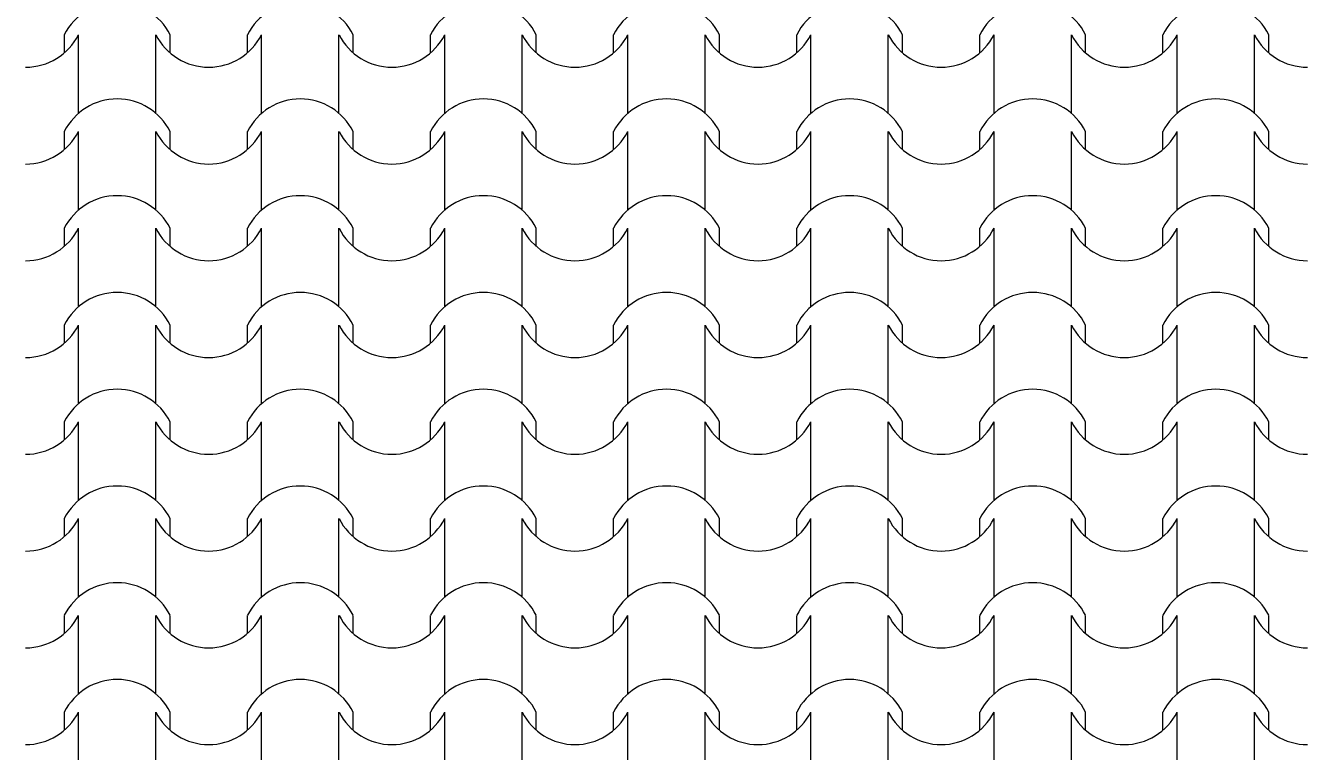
# Model space of a CAD drawing. Header units: feet. Extents: x 2791058 to 2855058, y -67651 to -26651.
# Drawn here: x 2814498 to 2818480, y -53667 to -51412 of the extents above; entities that cross this region are included whole.
import ezdxf

# ---------------------------------------------------------------- set-up
doc = ezdxf.new("R2010")
doc.units = ezdxf.units.FT
doc.header["$MEASUREMENT"] = 0
doc.layers.add('Dimensioning - General', color=7, linetype='Continuous')
doc.layers.add('Dimensioning - General_Pen_No__1', color=7, linetype='Continuous', lineweight=0)
doc.layers.add('Structural - Bearing_Pen_No__82', color=7, linetype='Continuous', lineweight=0, true_color=0xaaaaaa)
doc.styles.add('GENERATED_STYLE_2', font='arial.ttf')
doc.dimstyles.new('GENERATED_STYLE__2', dxfattribs={"dimtxt": 250, "dimasz": 190, "dimexe": 0.18, "dimexo": 3, "dimgap": 0.09, "dimtad": 1, "dimtih": 1, "dimtoh": 1, "dimlfac": 0.001, "dimzin": 0, "dimdsep": 46, "dimtxsty": 'GENERATED_STYLE_2', "dimblk": 'ARROWHEAD_2', "dimblk1": 'ARROWHEAD_2', "dimblk2": 'ARROWHEAD_2', "dimcen": 0.09, "dimclrd": 7, "dimclre": 7, "dimclrt": 7, "dimadec": 0, "dimazin": 0, "dimtfac": 1, "dimtdec": 4, "dimtmove": 0, "dimatfit": 3, "dimfxl": 1, "dimtolj": 1, "dimtzin": 0, "dimarcsym": 0})

# ---------------------------------------------------------------- blocks, each defined once
blk = doc.blocks.new('*X2', base_point=(2247653.8, -76425))
at = {"layer": 'Structural - Bearing_Pen_No__82', "color": 253, "linetype": 'Continuous', "lineweight": 0, "true_color": 0xaaaaaa}
for p, q in [((2814617.8, -51496), (2814617.8, -51440)), ((2814661.8, -51561.9), (2814661.8, -51440)), ((2814902.2, -51561.9), (2814902.2, -51440)), ((2814946.3, -51496), (2814946.3, -51440)), ((2815186.7, -51496), (2815186.7, -51440)), ((2815230.7, -51561.9), (2815230.7, -51440)), ((2815471.2, -51561.9), (2815471.2, -51440)), ((2815515.2, -51496), (2815515.2, -51440)), ((2815755.7, -51496), (2815755.7, -51440)), ((2815799.7, -51561.9), (2815799.7, -51440)), ((2816040.2, -51561.9), (2816040.2, -51440)), ((2816084.2, -51496), (2816084.2, -51440)), ((2816324.6, -51496), (2816324.6, -51440)), ((2816368.7, -51561.9), (2816368.7, -51440)), ((2816609.1, -51561.9), (2816609.1, -51440)), ((2816653.1, -51496), (2816653.1, -51440)), ((2816893.6, -51496), (2816893.6, -51440)), ((2816937.6, -51561.9), (2816937.6, -51440)), ((2817178.1, -51561.9), (2817178.1, -51440)), ((2817222.1, -51496), (2817222.1, -51440)), ((2817462.6, -51496), (2817462.6, -51440)), ((2817506.6, -51561.9), (2817506.6, -51440)), ((2817747, -51561.9), (2817747, -51440)), ((2817791.1, -51496), (2817791.1, -51440)), ((2818031.5, -51496), (2818031.5, -51440)), ((2818075.5, -51561.9), (2818075.5, -51440)), ((2818316, -51561.9), (2818316, -51440)), ((2818360, -51496), (2818360, -51440)), ((2814661.8, -51683.8), (2814661.8, -51561.9)), ((2814902.2, -51683.8), (2814902.2, -51561.9)), ((2815230.7, -51683.8), (2815230.7, -51561.9)), ((2815471.2, -51683.8), (2815471.2, -51561.9)), ((2815799.7, -51683.8), (2815799.7, -51561.9)), ((2816040.2, -51683.8), (2816040.2, -51561.9)), ((2816368.7, -51683.8), (2816368.7, -51561.9)), ((2816609.1, -51683.8), (2816609.1, -51561.9)), ((2816937.6, -51683.8), (2816937.6, -51561.9)), ((2817178.1, -51683.8), (2817178.1, -51561.9)), ((2817506.6, -51683.8), (2817506.6, -51561.9)), ((2817747, -51683.8), (2817747, -51561.9)), ((2818075.5, -51683.8), (2818075.5, -51561.9)), ((2818316, -51683.8), (2818316, -51561.9)), ((2814617.8, -51796.7), (2814617.8, -51740.6)), ((2814661.8, -51862.6), (2814661.8, -51740.6)), ((2814902.2, -51862.6), (2814902.2, -51740.6)), ((2814946.3, -51796.7), (2814946.3, -51740.6)), ((2815186.7, -51796.7), (2815186.7, -51740.6)), ((2815230.7, -51862.6), (2815230.7, -51740.6)), ((2815471.2, -51862.6), (2815471.2, -51740.6)), ((2815515.2, -51796.7), (2815515.2, -51740.6)), ((2815755.7, -51796.7), (2815755.7, -51740.6)), ((2815799.7, -51862.6), (2815799.7, -51740.6)), ((2816040.2, -51862.6), (2816040.2, -51740.6)), ((2816084.2, -51796.7), (2816084.2, -51740.6)), ((2816324.6, -51796.7), (2816324.6, -51740.6)), ((2816368.7, -51862.6), (2816368.7, -51740.6)), ((2816609.1, -51862.6), (2816609.1, -51740.6)), ((2816653.1, -51796.7), (2816653.1, -51740.6)), ((2816893.6, -51796.7), (2816893.6, -51740.6)), ((2816937.6, -51862.6), (2816937.6, -51740.6)), ((2817178.1, -51862.6), (2817178.1, -51740.6)), ((2817222.1, -51796.7), (2817222.1, -51740.6)), ((2817462.6, -51796.7), (2817462.6, -51740.6)), ((2817506.6, -51862.6), (2817506.6, -51740.6)), ((2817747, -51862.6), (2817747, -51740.6)), ((2817791.1, -51796.7), (2817791.1, -51740.6)), ((2818031.5, -51796.7), (2818031.5, -51740.6)), ((2818075.5, -51862.6), (2818075.5, -51740.6)), ((2818316, -51862.6), (2818316, -51740.6)), ((2818360, -51796.7), (2818360, -51740.6)), ((2814661.8, -51984.5), (2814661.8, -51862.6)), ((2814902.2, -51984.5), (2814902.2, -51862.6)), ((2815230.7, -51984.5), (2815230.7, -51862.6)), ((2815471.2, -51984.5), (2815471.2, -51862.6)), ((2815799.7, -51984.5), (2815799.7, -51862.6)), ((2816040.2, -51984.5), (2816040.2, -51862.6)), ((2816368.7, -51984.5), (2816368.7, -51862.6)), ((2816609.1, -51984.5), (2816609.1, -51862.6)), ((2816937.6, -51984.5), (2816937.6, -51862.6)), ((2817178.1, -51984.5), (2817178.1, -51862.6)), ((2817506.6, -51984.5), (2817506.6, -51862.6)), ((2817747, -51984.5), (2817747, -51862.6)), ((2818075.5, -51984.5), (2818075.5, -51862.6)), ((2818316, -51984.5), (2818316, -51862.6)), ((2814617.8, -52097.4), (2814617.8, -52041.3)), ((2814661.8, -52163.3), (2814661.8, -52041.3)), ((2814902.2, -52163.3), (2814902.2, -52041.3)), ((2814946.3, -52097.4), (2814946.3, -52041.3)), ((2815186.7, -52097.4), (2815186.7, -52041.3)), ((2815230.7, -52163.3), (2815230.7, -52041.3)), ((2815471.2, -52163.3), (2815471.2, -52041.3)), ((2815515.2, -52097.4), (2815515.2, -52041.3)), ((2815755.7, -52097.4), (2815755.7, -52041.3)), ((2815799.7, -52163.3), (2815799.7, -52041.3)), ((2816040.2, -52163.3), (2816040.2, -52041.3)), ((2816084.2, -52097.4), (2816084.2, -52041.3)), ((2816324.6, -52097.4), (2816324.6, -52041.3)), ((2816368.7, -52163.3), (2816368.7, -52041.3)), ((2816609.1, -52163.3), (2816609.1, -52041.3)), ((2816653.1, -52097.4), (2816653.1, -52041.3)), ((2816893.6, -52097.4), (2816893.6, -52041.3)), ((2816937.6, -52163.3), (2816937.6, -52041.3)), ((2817178.1, -52163.3), (2817178.1, -52041.3)), ((2817222.1, -52097.4), (2817222.1, -52041.3)), ((2817462.6, -52097.4), (2817462.6, -52041.3)), ((2817506.6, -52163.3), (2817506.6, -52041.3)), ((2817747, -52163.3), (2817747, -52041.3)), ((2817791.1, -52097.4), (2817791.1, -52041.3)), ((2818031.5, -52097.4), (2818031.5, -52041.3)), ((2818075.5, -52163.3), (2818075.5, -52041.3)), ((2818316, -52163.3), (2818316, -52041.3)), ((2818360, -52097.4), (2818360, -52041.3)), ((2814661.8, -52285.2), (2814661.8, -52163.3)), ((2814902.2, -52285.2), (2814902.2, -52163.3)), ((2815230.7, -52285.2), (2815230.7, -52163.3)), ((2815471.2, -52285.2), (2815471.2, -52163.3)), ((2815799.7, -52285.2), (2815799.7, -52163.3)), ((2816040.2, -52285.2), (2816040.2, -52163.3)), ((2816368.7, -52285.2), (2816368.7, -52163.3)), ((2816609.1, -52285.2), (2816609.1, -52163.3)), ((2816937.6, -52285.2), (2816937.6, -52163.3)), ((2817178.1, -52285.2), (2817178.1, -52163.3)), ((2817506.6, -52285.2), (2817506.6, -52163.3)), ((2817747, -52285.2), (2817747, -52163.3)), ((2818075.5, -52285.2), (2818075.5, -52163.3)), ((2818316, -52285.2), (2818316, -52163.3)), ((2814617.8, -52398), (2814617.8, -52342)), ((2814661.8, -52463.9), (2814661.8, -52342)), ((2814902.2, -52463.9), (2814902.2, -52342)), ((2814946.3, -52398), (2814946.3, -52342)), ((2815186.7, -52398), (2815186.7, -52342)), ((2815230.7, -52463.9), (2815230.7, -52342)), ((2815471.2, -52463.9), (2815471.2, -52342)), ((2815515.2, -52398), (2815515.2, -52342)), ((2815755.7, -52398), (2815755.7, -52342)), ((2815799.7, -52463.9), (2815799.7, -52342)), ((2816040.2, -52463.9), (2816040.2, -52342)), ((2816084.2, -52398), (2816084.2, -52342)), ((2816324.6, -52398), (2816324.6, -52342)), ((2816368.7, -52463.9), (2816368.7, -52342)), ((2816609.1, -52463.9), (2816609.1, -52342)), ((2816653.1, -52398), (2816653.1, -52342)), ((2816893.6, -52398), (2816893.6, -52342)), ((2816937.6, -52463.9), (2816937.6, -52342)), ((2817178.1, -52463.9), (2817178.1, -52342)), ((2817222.1, -52398), (2817222.1, -52342)), ((2817462.6, -52398), (2817462.6, -52342)), ((2817506.6, -52463.9), (2817506.6, -52342)), ((2817747, -52463.9), (2817747, -52342)), ((2817791.1, -52398), (2817791.1, -52342)), ((2818031.5, -52398), (2818031.5, -52342)), ((2818075.5, -52463.9), (2818075.5, -52342)), ((2818316, -52463.9), (2818316, -52342)), ((2818360, -52398), (2818360, -52342)), ((2814661.8, -52585.9), (2814661.8, -52463.9)), ((2814902.2, -52585.9), (2814902.2, -52463.9)), ((2815230.7, -52585.9), (2815230.7, -52463.9)), ((2815471.2, -52585.9), (2815471.2, -52463.9)), ((2815799.7, -52585.9), (2815799.7, -52463.9)), ((2816040.2, -52585.9), (2816040.2, -52463.9)), ((2816368.7, -52585.9), (2816368.7, -52463.9)), ((2816609.1, -52585.9), (2816609.1, -52463.9)), ((2816937.6, -52585.9), (2816937.6, -52463.9)), ((2817178.1, -52585.9), (2817178.1, -52463.9)), ((2817506.6, -52585.9), (2817506.6, -52463.9)), ((2817747, -52585.9), (2817747, -52463.9)), ((2818075.5, -52585.9), (2818075.5, -52463.9)), ((2818316, -52585.9), (2818316, -52463.9)), ((2814617.8, -52698.7), (2814617.8, -52642.7)), ((2814661.8, -52764.6), (2814661.8, -52642.7)), ((2814902.2, -52764.6), (2814902.2, -52642.7)), ((2814946.3, -52698.7), (2814946.3, -52642.7)), ((2815186.7, -52698.7), (2815186.7, -52642.7)), ((2815230.7, -52764.6), (2815230.7, -52642.7)), ((2815471.2, -52764.6), (2815471.2, -52642.7)), ((2815515.2, -52698.7), (2815515.2, -52642.7)), ((2815755.7, -52698.7), (2815755.7, -52642.7)), ((2815799.7, -52764.6), (2815799.7, -52642.7)), ((2816040.2, -52764.6), (2816040.2, -52642.7)), ((2816084.2, -52698.7), (2816084.2, -52642.7)), ((2816324.6, -52698.7), (2816324.6, -52642.7)), ((2816368.7, -52764.6), (2816368.7, -52642.7)), ((2816609.1, -52764.6), (2816609.1, -52642.7)), ((2816653.1, -52698.7), (2816653.1, -52642.7)), ((2816893.6, -52698.7), (2816893.6, -52642.7)), ((2816937.6, -52764.6), (2816937.6, -52642.7)), ((2817178.1, -52764.6), (2817178.1, -52642.7)), ((2817222.1, -52698.7), (2817222.1, -52642.7)), ((2817462.6, -52698.7), (2817462.6, -52642.7)), ((2817506.6, -52764.6), (2817506.6, -52642.7)), ((2817747, -52764.6), (2817747, -52642.7)), ((2817791.1, -52698.7), (2817791.1, -52642.7)), ((2818031.5, -52698.7), (2818031.5, -52642.7)), ((2818075.5, -52764.6), (2818075.5, -52642.7)), ((2818316, -52764.6), (2818316, -52642.7)), ((2818360, -52698.7), (2818360, -52642.7)), ((2814661.8, -52886.5), (2814661.8, -52764.6)), ((2814902.2, -52886.5), (2814902.2, -52764.6)), ((2815230.7, -52886.5), (2815230.7, -52764.6)), ((2815471.2, -52886.5), (2815471.2, -52764.6)), ((2815799.7, -52886.5), (2815799.7, -52764.6)), ((2816040.2, -52886.5), (2816040.2, -52764.6)), ((2816368.7, -52886.5), (2816368.7, -52764.6)), ((2816609.1, -52886.5), (2816609.1, -52764.6)), ((2816937.6, -52886.5), (2816937.6, -52764.6)), ((2817178.1, -52886.5), (2817178.1, -52764.6)), ((2817506.6, -52886.5), (2817506.6, -52764.6)), ((2817747, -52886.5), (2817747, -52764.6)), ((2818075.5, -52886.5), (2818075.5, -52764.6)), ((2818316, -52886.5), (2818316, -52764.6)), ((2814617.8, -52999.4), (2814617.8, -52943.3)), ((2814661.8, -53065.3), (2814661.8, -52943.3)), ((2814902.2, -53065.3), (2814902.2, -52943.3)), ((2814946.3, -52999.4), (2814946.3, -52943.3)), ((2815186.7, -52999.4), (2815186.7, -52943.3)), ((2815230.7, -53065.3), (2815230.7, -52943.3)), ((2815471.2, -53065.3), (2815471.2, -52943.3)), ((2815515.2, -52999.4), (2815515.2, -52943.3)), ((2815755.7, -52999.4), (2815755.7, -52943.3)), ((2815799.7, -53065.3), (2815799.7, -52943.3)), ((2816040.2, -53065.3), (2816040.2, -52943.3)), ((2816084.2, -52999.4), (2816084.2, -52943.3)), ((2816324.6, -52999.4), (2816324.6, -52943.3)), ((2816368.7, -53065.3), (2816368.7, -52943.3)), ((2816609.1, -53065.3), (2816609.1, -52943.3)), ((2816653.1, -52999.4), (2816653.1, -52943.3)), ((2816893.6, -52999.4), (2816893.6, -52943.3)), ((2816937.6, -53065.3), (2816937.6, -52943.3)), ((2817178.1, -53065.3), (2817178.1, -52943.3)), ((2817222.1, -52999.4), (2817222.1, -52943.3)), ((2817462.6, -52999.4), (2817462.6, -52943.3)), ((2817506.6, -53065.3), (2817506.6, -52943.3)), ((2817747, -53065.3), (2817747, -52943.3)), ((2817791.1, -52999.4), (2817791.1, -52943.3)), ((2818031.5, -52999.4), (2818031.5, -52943.3)), ((2818075.5, -53065.3), (2818075.5, -52943.3)), ((2818316, -53065.3), (2818316, -52943.3)), ((2818360, -52999.4), (2818360, -52943.3)), ((2814661.8, -53187.2), (2814661.8, -53065.3)), ((2814902.2, -53187.2), (2814902.2, -53065.3)), ((2815230.7, -53187.2), (2815230.7, -53065.3)), ((2815471.2, -53187.2), (2815471.2, -53065.3)), ((2815799.7, -53187.2), (2815799.7, -53065.3)), ((2816040.2, -53187.2), (2816040.2, -53065.3)), ((2816368.7, -53187.2), (2816368.7, -53065.3)), ((2816609.1, -53187.2), (2816609.1, -53065.3)), ((2816937.6, -53187.2), (2816937.6, -53065.3)), ((2817178.1, -53187.2), (2817178.1, -53065.3)), ((2817506.6, -53187.2), (2817506.6, -53065.3)), ((2817747, -53187.2), (2817747, -53065.3)), ((2818075.5, -53187.2), (2818075.5, -53065.3)), ((2818316, -53187.2), (2818316, -53065.3)), ((2814617.8, -53300.1), (2814617.8, -53244)), ((2814661.8, -53365.9), (2814661.8, -53244)), ((2814902.2, -53365.9), (2814902.2, -53244)), ((2814946.3, -53300.1), (2814946.3, -53244)), ((2815186.7, -53300.1), (2815186.7, -53244)), ((2815230.7, -53365.9), (2815230.7, -53244)), ((2815471.2, -53365.9), (2815471.2, -53244)), ((2815515.2, -53300.1), (2815515.2, -53244)), ((2815755.7, -53300.1), (2815755.7, -53244)), ((2815799.7, -53365.9), (2815799.7, -53244)), ((2816040.2, -53365.9), (2816040.2, -53244)), ((2816084.2, -53300.1), (2816084.2, -53244)), ((2816324.6, -53300.1), (2816324.6, -53244)), ((2816368.7, -53365.9), (2816368.7, -53244)), ((2816609.1, -53365.9), (2816609.1, -53244)), ((2816653.1, -53300.1), (2816653.1, -53244)), ((2816893.6, -53300.1), (2816893.6, -53244)), ((2816937.6, -53365.9), (2816937.6, -53244)), ((2817178.1, -53365.9), (2817178.1, -53244)), ((2817222.1, -53300.1), (2817222.1, -53244)), ((2817462.6, -53300.1), (2817462.6, -53244)), ((2817506.6, -53365.9), (2817506.6, -53244)), ((2817747, -53365.9), (2817747, -53244)), ((2817791.1, -53300.1), (2817791.1, -53244)), ((2818031.5, -53300.1), (2818031.5, -53244)), ((2818075.5, -53365.9), (2818075.5, -53244)), ((2818316, -53365.9), (2818316, -53244)), ((2818360, -53300.1), (2818360, -53244)), ((2814661.8, -53487.9), (2814661.8, -53365.9)), ((2814902.2, -53487.9), (2814902.2, -53365.9)), ((2815230.7, -53487.9), (2815230.7, -53365.9)), ((2815471.2, -53487.9), (2815471.2, -53365.9)), ((2815799.7, -53487.9), (2815799.7, -53365.9)), ((2816040.2, -53487.9), (2816040.2, -53365.9)), ((2816368.7, -53487.9), (2816368.7, -53365.9)), ((2816609.1, -53487.9), (2816609.1, -53365.9)), ((2816937.6, -53487.9), (2816937.6, -53365.9)), ((2817178.1, -53487.9), (2817178.1, -53365.9)), ((2817506.6, -53487.9), (2817506.6, -53365.9)), ((2817747, -53487.9), (2817747, -53365.9)), ((2818075.5, -53487.9), (2818075.5, -53365.9)), ((2818316, -53487.9), (2818316, -53365.9)), ((2814617.8, -53600.7), (2814617.8, -53544.7)), ((2814661.8, -53666.6), (2814661.8, -53544.7)), ((2814902.2, -53666.6), (2814902.2, -53544.7)), ((2814946.3, -53600.7), (2814946.3, -53544.7)), ((2815186.7, -53600.7), (2815186.7, -53544.7)), ((2815230.7, -53666.6), (2815230.7, -53544.7)), ((2815471.2, -53666.6), (2815471.2, -53544.7)), ((2815515.2, -53600.7), (2815515.2, -53544.7)), ((2815755.7, -53600.7), (2815755.7, -53544.7)), ((2815799.7, -53666.6), (2815799.7, -53544.7)), ((2816040.2, -53666.6), (2816040.2, -53544.7)), ((2816084.2, -53600.7), (2816084.2, -53544.7)), ((2816324.6, -53600.7), (2816324.6, -53544.7)), ((2816368.7, -53666.6), (2816368.7, -53544.7)), ((2816609.1, -53666.6), (2816609.1, -53544.7)), ((2816653.1, -53600.7), (2816653.1, -53544.7)), ((2816893.6, -53600.7), (2816893.6, -53544.7)), ((2816937.6, -53666.6), (2816937.6, -53544.7)), ((2817178.1, -53666.6), (2817178.1, -53544.7)), ((2817222.1, -53600.7), (2817222.1, -53544.7)), ((2817462.6, -53600.7), (2817462.6, -53544.7)), ((2817506.6, -53666.6), (2817506.6, -53544.7)), ((2817747, -53666.6), (2817747, -53544.7)), ((2817791.1, -53600.7), (2817791.1, -53544.7)), ((2818031.5, -53600.7), (2818031.5, -53544.7)), ((2818075.5, -53666.6), (2818075.5, -53544.7)), ((2818316, -53666.6), (2818316, -53544.7)), ((2818360, -53600.7), (2818360, -53544.7)), ((2814661.8, -53788.6), (2814661.8, -53666.6)), ((2814902.2, -53788.6), (2814902.2, -53666.6)), ((2815230.7, -53788.6), (2815230.7, -53666.6)), ((2815471.2, -53788.6), (2815471.2, -53666.6)), ((2815799.7, -53788.6), (2815799.7, -53666.6)), ((2816040.2, -53788.6), (2816040.2, -53666.6)), ((2816368.7, -53788.6), (2816368.7, -53666.6)), ((2816609.1, -53788.6), (2816609.1, -53666.6)), ((2816937.6, -53788.6), (2816937.6, -53666.6)), ((2817178.1, -53788.6), (2817178.1, -53666.6)), ((2817506.6, -53788.6), (2817506.6, -53666.6)), ((2817747, -53788.6), (2817747, -53666.6)), ((2818075.5, -53788.6), (2818075.5, -53666.6)), ((2818316, -53788.6), (2818316, -53666.6))]:
    blk.add_line(p, q, dxfattribs=at)
for centre, radius, start, end in [((2814782, -51522.6), 183.9, 26.7044, 153.2956), ((2815351, -51522.6), 183.9, 26.7044, 153.2956), ((2815919.9, -51522.6), 183.9, 26.7044, 153.2956), ((2816488.9, -51522.6), 183.9, 26.7044, 153.2956), ((2817057.9, -51522.6), 183.9, 26.7044, 153.2956), ((2817626.8, -51522.6), 183.9, 26.7044, 153.2956), ((2818195.8, -51522.6), 183.9, 26.7044, 153.2956), ((2814497, -51356), 184.9, 270.1705, 333.0115), ((2815067, -51356), 184.9, 206.9885, 269.8295), ((2815065.9, -51356), 184.9, 270.1705, 333.0115), ((2815636, -51356), 184.9, 206.9885, 269.8295), ((2815634.9, -51356), 184.9, 270.1705, 333.0115), ((2816205, -51356), 184.9, 206.9885, 269.8295), ((2816203.9, -51356), 184.9, 270.1705, 333.0115), ((2816773.9, -51356), 184.9, 206.9885, 269.8295), ((2816772.8, -51356), 184.9, 270.1705, 333.0115), ((2817342.9, -51356), 184.9, 206.9885, 269.8295), ((2817341.8, -51356), 184.9, 270.1705, 333.0115), ((2817911.8, -51356), 184.9, 206.9885, 269.8295), ((2817910.7, -51356), 184.9, 270.1705, 333.0115), ((2818480.8, -51356), 184.9, 206.9885, 269.8295), ((2814782, -51823.3), 183.9, 26.7044, 153.2956), ((2815351, -51823.3), 183.9, 26.7044, 153.2956), ((2815919.9, -51823.3), 183.9, 26.7044, 153.2956), ((2816488.9, -51823.3), 183.9, 26.7044, 153.2956), ((2817057.9, -51823.3), 183.9, 26.7044, 153.2956), ((2817626.8, -51823.3), 183.9, 26.7044, 153.2956), ((2818195.8, -51823.3), 183.9, 26.7044, 153.2956), ((2814497, -51656.7), 184.9, 270.1705, 333.0115), ((2815067, -51656.7), 184.9, 206.9885, 269.8295), ((2815065.9, -51656.7), 184.9, 270.1705, 333.0115), ((2815636, -51656.7), 184.9, 206.9885, 269.8295), ((2815634.9, -51656.7), 184.9, 270.1705, 333.0115), ((2816205, -51656.7), 184.9, 206.9885, 269.8295), ((2816203.9, -51656.7), 184.9, 270.1705, 333.0115), ((2816773.9, -51656.7), 184.9, 206.9885, 269.8295), ((2816772.8, -51656.7), 184.9, 270.1705, 333.0115), ((2817342.9, -51656.7), 184.9, 206.9885, 269.8295), ((2817341.8, -51656.7), 184.9, 270.1705, 333.0115), ((2817911.8, -51656.7), 184.9, 206.9885, 269.8295), ((2817910.7, -51656.7), 184.9, 270.1705, 333.0115), ((2818480.8, -51656.7), 184.9, 206.9885, 269.8295), ((2814782, -52123.9), 183.9, 26.7044, 153.2956), ((2815351, -52123.9), 183.9, 26.7044, 153.2956), ((2815919.9, -52123.9), 183.9, 26.7044, 153.2956), ((2816488.9, -52123.9), 183.9, 26.7044, 153.2956), ((2817057.9, -52123.9), 183.9, 26.7044, 153.2956), ((2817626.8, -52123.9), 183.9, 26.7044, 153.2956), ((2818195.8, -52123.9), 183.9, 26.7044, 153.2956), ((2814497, -51957.4), 184.9, 270.1705, 333.0115), ((2815067, -51957.4), 184.9, 206.9885, 269.8295), ((2815065.9, -51957.4), 184.9, 270.1705, 333.0115), ((2815636, -51957.4), 184.9, 206.9885, 269.8295), ((2815634.9, -51957.4), 184.9, 270.1705, 333.0115), ((2816205, -51957.4), 184.9, 206.9885, 269.8295), ((2816203.9, -51957.4), 184.9, 270.1705, 333.0115), ((2816773.9, -51957.4), 184.9, 206.9885, 269.8295), ((2816772.8, -51957.4), 184.9, 270.1705, 333.0115), ((2817342.9, -51957.4), 184.9, 206.9885, 269.8295), ((2817341.8, -51957.4), 184.9, 270.1705, 333.0115), ((2817911.8, -51957.4), 184.9, 206.9885, 269.8295), ((2817910.7, -51957.4), 184.9, 270.1705, 333.0115), ((2818480.8, -51957.4), 184.9, 206.9885, 269.8295), ((2814782, -52424.6), 183.9, 26.7044, 153.2956), ((2815351, -52424.6), 183.9, 26.7044, 153.2956), ((2815919.9, -52424.6), 183.9, 26.7044, 153.2956), ((2816488.9, -52424.6), 183.9, 26.7044, 153.2956), ((2817057.9, -52424.6), 183.9, 26.7044, 153.2956), ((2817626.8, -52424.6), 183.9, 26.7044, 153.2956), ((2818195.8, -52424.6), 183.9, 26.7044, 153.2956), ((2814497, -52258.1), 184.9, 270.1705, 333.0115), ((2815067, -52258.1), 184.9, 206.9885, 269.8295), ((2815065.9, -52258.1), 184.9, 270.1705, 333.0115), ((2815636, -52258.1), 184.9, 206.9885, 269.8295), ((2815634.9, -52258.1), 184.9, 270.1705, 333.0115), ((2816205, -52258.1), 184.9, 206.9885, 269.8295), ((2816203.9, -52258.1), 184.9, 270.1705, 333.0115), ((2816773.9, -52258.1), 184.9, 206.9885, 269.8295), ((2816772.8, -52258.1), 184.9, 270.1705, 333.0115), ((2817342.9, -52258.1), 184.9, 206.9885, 269.8295), ((2817341.8, -52258.1), 184.9, 270.1705, 333.0115), ((2817911.8, -52258.1), 184.9, 206.9885, 269.8295), ((2817910.7, -52258.1), 184.9, 270.1705, 333.0115), ((2818480.8, -52258.1), 184.9, 206.9885, 269.8295), ((2814782, -52725.3), 183.9, 26.7044, 153.2956), ((2815351, -52725.3), 183.9, 26.7044, 153.2956), ((2815919.9, -52725.3), 183.9, 26.7044, 153.2956), ((2816488.9, -52725.3), 183.9, 26.7044, 153.2956), ((2817057.9, -52725.3), 183.9, 26.7044, 153.2956), ((2817626.8, -52725.3), 183.9, 26.7044, 153.2956), ((2818195.8, -52725.3), 183.9, 26.7044, 153.2956), ((2814497, -52558.7), 184.9, 270.1705, 333.0115), ((2815067, -52558.7), 184.9, 206.9885, 269.8295), ((2815065.9, -52558.7), 184.9, 270.1705, 333.0115), ((2815636, -52558.7), 184.9, 206.9885, 269.8295), ((2815634.9, -52558.7), 184.9, 270.1705, 333.0115), ((2816205, -52558.7), 184.9, 206.9885, 269.8295), ((2816203.9, -52558.7), 184.9, 270.1705, 333.0115), ((2816773.9, -52558.7), 184.9, 206.9885, 269.8295), ((2816772.8, -52558.7), 184.9, 270.1705, 333.0115), ((2817342.9, -52558.7), 184.9, 206.9885, 269.8295), ((2817341.8, -52558.7), 184.9, 270.1705, 333.0115), ((2817911.8, -52558.7), 184.9, 206.9885, 269.8295), ((2817910.7, -52558.7), 184.9, 270.1705, 333.0115), ((2818480.8, -52558.7), 184.9, 206.9885, 269.8295), ((2814782, -53026), 183.9, 26.7044, 153.2956), ((2815351, -53026), 183.9, 26.7044, 153.2956), ((2815919.9, -53026), 183.9, 26.7044, 153.2956), ((2816488.9, -53026), 183.9, 26.7044, 153.2956), ((2817057.9, -53026), 183.9, 26.7044, 153.2956), ((2817626.8, -53026), 183.9, 26.7044, 153.2956), ((2818195.8, -53026), 183.9, 26.7044, 153.2956), ((2814497, -52859.4), 184.9, 270.1705, 333.0115), ((2815067, -52859.4), 184.9, 206.9885, 269.8295), ((2815065.9, -52859.4), 184.9, 270.1705, 333.0115), ((2815636, -52859.4), 184.9, 206.9885, 269.8295), ((2815634.9, -52859.4), 184.9, 270.1705, 333.0115), ((2816205, -52859.4), 184.9, 206.9885, 269.8295), ((2816203.9, -52859.4), 184.9, 270.1705, 333.0115), ((2816773.9, -52859.4), 184.9, 206.9885, 269.8295), ((2816772.8, -52859.4), 184.9, 270.1705, 333.0115), ((2817342.9, -52859.4), 184.9, 206.9885, 269.8295), ((2817341.8, -52859.4), 184.9, 270.1705, 333.0115), ((2817911.8, -52859.4), 184.9, 206.9885, 269.8295), ((2817910.7, -52859.4), 184.9, 270.1705, 333.0115), ((2818480.8, -52859.4), 184.9, 206.9885, 269.8295), ((2814782, -53326.6), 183.9, 26.7044, 153.2956), ((2815351, -53326.6), 183.9, 26.7044, 153.2956), ((2815919.9, -53326.6), 183.9, 26.7044, 153.2956), ((2816488.9, -53326.6), 183.9, 26.7044, 153.2956), ((2817057.9, -53326.6), 183.9, 26.7044, 153.2956), ((2817626.8, -53326.6), 183.9, 26.7044, 153.2956), ((2818195.8, -53326.6), 183.9, 26.7044, 153.2956), ((2814497, -53160.1), 184.9, 270.1705, 333.0115), ((2815067, -53160.1), 184.9, 206.9885, 269.8295), ((2815065.9, -53160.1), 184.9, 270.1705, 333.0115), ((2815636, -53160.1), 184.9, 206.9885, 269.8295), ((2815634.9, -53160.1), 184.9, 270.1705, 333.0115), ((2816205, -53160.1), 184.9, 206.9885, 269.8295), ((2816203.9, -53160.1), 184.9, 270.1705, 333.0115), ((2816773.9, -53160.1), 184.9, 206.9885, 269.8295), ((2816772.8, -53160.1), 184.9, 270.1705, 333.0115), ((2817342.9, -53160.1), 184.9, 206.9885, 269.8295), ((2817341.8, -53160.1), 184.9, 270.1705, 333.0115), ((2817911.8, -53160.1), 184.9, 206.9885, 269.8295), ((2817910.7, -53160.1), 184.9, 270.1705, 333.0115), ((2818480.8, -53160.1), 184.9, 206.9885, 269.8295), ((2814782, -53627.3), 183.9, 26.7044, 153.2956), ((2815351, -53627.3), 183.9, 26.7044, 153.2956), ((2815919.9, -53627.3), 183.9, 26.7044, 153.2956), ((2816488.9, -53627.3), 183.9, 26.7044, 153.2956), ((2817057.9, -53627.3), 183.9, 26.7044, 153.2956), ((2817626.8, -53627.3), 183.9, 26.7044, 153.2956), ((2818195.8, -53627.3), 183.9, 26.7044, 153.2956), ((2814497, -53460.8), 184.9, 270.1705, 333.0115), ((2815067, -53460.8), 184.9, 206.9885, 269.8295), ((2815065.9, -53460.8), 184.9, 270.1705, 333.0115), ((2815636, -53460.8), 184.9, 206.9885, 269.8295), ((2815634.9, -53460.8), 184.9, 270.1705, 333.0115), ((2816205, -53460.8), 184.9, 206.9885, 269.8295), ((2816203.9, -53460.8), 184.9, 270.1705, 333.0115), ((2816773.9, -53460.8), 184.9, 206.9885, 269.8295), ((2816772.8, -53460.8), 184.9, 270.1705, 333.0115), ((2817342.9, -53460.8), 184.9, 206.9885, 269.8295), ((2817341.8, -53460.8), 184.9, 270.1705, 333.0115), ((2817911.8, -53460.8), 184.9, 206.9885, 269.8295), ((2817910.7, -53460.8), 184.9, 270.1705, 333.0115), ((2818480.8, -53460.8), 184.9, 206.9885, 269.8295)]:
    blk.add_arc(centre, radius, start, end, dxfattribs=at)
blk = doc.blocks.new('Fill_1', base_point=(2247653.8, -74225))
at = {"layer": 'Structural - Bearing_Pen_No__82', "color": 253, "linetype": 'Continuous', "lineweight": 0, "true_color": 0xaaaaaa}
blk.add_blockref('*X2', (2247653.8, -76425), dxfattribs=at)
blk = doc.blocks.new('*D149', base_point=(2247653.8, -76425))
at = {"layer": 'Dimensioning - General_Pen_No__1', "color": 7, "linetype": 'Continuous', "lineweight": 0, "transparency": 16777216}
for p, q in [((2820068.2, -59739.1), (2820068.2, -60114.1)), ((2835668.2, -59739.1), (2835668.2, -60114.1)), ((2819996, -60051.6), (2820140.3, -59801.6)), ((2835596, -60051.6), (2835740.3, -59801.6)), ((2820068.2, -59926.6), (2803568.2, -59926.6)), ((2835668.2, -59926.6), (2820068.2, -59926.6)), ((2835790.4, -59926.6), (2835668.2, -59926.6))]:
    blk.add_line(p, q, dxfattribs=at)
at = {"layer": 'Dimensioning - General_Pen_No__1', "color": 7, "lineweight": 0, "transparency": 16777216, "insert": (2827440.7, -59876.6), "char_height": 250, "attachment_point": 7, "style": 'GENERATED_STYLE_2'}
blk.add_mtext('\\A1;15.60', dxfattribs=at)
blk = doc.blocks.new('ARROWHEAD_2')
at = {"color": 0, "linetype": 'Continuous', "lineweight": 0}
for p, q in [((-0.378, -0.655), (0.378, 0.655)), ((0, 0), (-1, 0))]:
    blk.add_line(p, q, dxfattribs=at)

msp = doc.modelspace()

# ---------------------------------------------------------------- block references
at = {"layer": 'Structural - Bearing_Pen_No__82', "color": 253, "linetype": 'Continuous', "lineweight": 0, "true_color": 0xaaaaaa}
msp.add_blockref('Fill_1', (2247653.822, -74224.967), dxfattribs=at)

# ---------------------------------------------------------------- dimensions: what is measured, and where the dimension line sits
at = {"layer": 'Dimensioning - General', "color": 7, "linetype": 'Continuous', "lineweight": 0}
dim = msp.add_linear_dim(base=(2820068.173, -59926.593), p1=(2835668.173, -49608.549), p2=(2820068.173, -56158.549), angle=180, dimstyle='GENERATED_STYLE__2', dxfattribs=at)
dim.commit()
dim.dimension.update_dxf_attribs({"geometry": '*D149', "text_midpoint": (2827860.745, -59751.593), "dimtype": 160})

doc.saveas('drawing.dxf')
